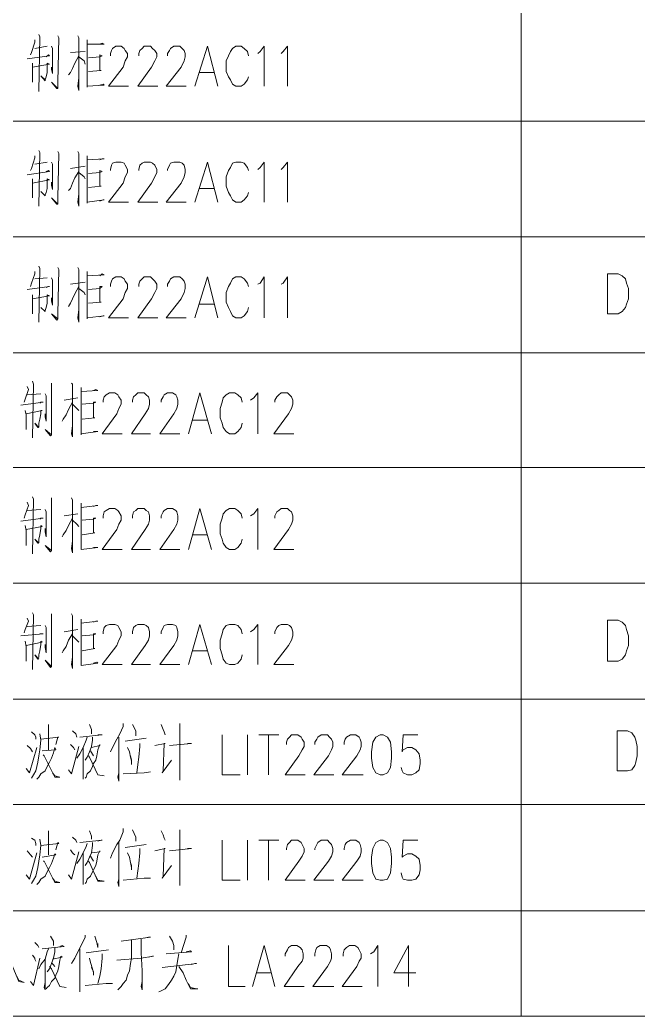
# Model space of a CAD drawing. Header units: millimetres. Extents: x 201 to 11482, y -7821 to 251.
# Drawn here: x 3359.1 to 3396.4, y -6833.4 to -6773.4 of the extents above; entities that cross this region are included whole.
import ezdxf

# ---------------------------------------------------------------- set-up
doc = ezdxf.new("R2010")
doc.units = ezdxf.units.MM

msp = doc.modelspace()

# ---------------------------------------------------------------- linework, layer by layer
at = {"color": 0, "lineweight": 18}
for points in [[(3329.606, -6772.481), (3329.606, -6779.466), (3389.36, -6779.466)], [(3389.36, -6772.481), (3389.36, -6779.466), (3439.207, -6779.466)], [(3360.023, -6774.577), (3360.023, -6774.704), (3359.832, -6775.339), (3359.769, -6775.466)], [(3360.277, -6774.259), (3360.34, -6774.386), (3360.277, -6777.688), (3360.277, -6777.498), (3360.277, -6777.307)], [(3361.42, -6774.323), (3361.483, -6774.45), (3361.42, -6777.117), (3361.42, -6777.307), (3361.42, -6777.434), (3361.42, -6777.498), (3361.356, -6777.498), (3361.039, -6777.117), (3361.42, -6777.498)], [(3362.626, -6774.323), (3362.69, -6774.45), (3362.69, -6774.45), (3362.69, -6777.625), (3362.626, -6777.371), (3362.69, -6776.863)], [(3363.198, -6774.577), (3363.198, -6774.894), (3363.198, -6777.434), (3363.198, -6777.371), (3364.214, -6777.307), (3364.15, -6777.244), (3363.96, -6777.307)], [(3363.198, -6774.831), (3364.214, -6774.831), (3364.087, -6774.767), (3363.96, -6774.831)], [(3360.023, -6775.085), (3360.785, -6774.958)], [(3361.039, -6774.958), (3361.102, -6775.085), (3361.102, -6776.609), (3361.039, -6776.355), (3361.039, -6776.228)], [(3362.182, -6775.339), (3363.071, -6775.275)], [(3364.595, -6775.529), (3364.595, -6775.402), (3364.658, -6775.212), (3364.722, -6775.085), (3364.912, -6774.958), (3365.23, -6774.958), (3365.42, -6775.085), (3365.484, -6775.212), (3365.611, -6775.402), (3365.611, -6775.593), (3365.484, -6775.847), (3365.357, -6776.228), (3364.468, -6777.371), (3365.674, -6777.371)], [(3366.309, -6775.529), (3366.309, -6775.402), (3366.373, -6775.212), (3366.5, -6775.085), (3366.627, -6774.958), (3367.008, -6774.958), (3367.135, -6775.085), (3367.262, -6775.212), (3367.389, -6775.402), (3367.389, -6775.593), (3367.262, -6775.847), (3367.071, -6776.228), (3366.246, -6777.371), (3367.452, -6777.371)], [(3368.024, -6775.529), (3368.024, -6775.402), (3368.151, -6775.212), (3368.214, -6775.085), (3368.405, -6774.958), (3368.786, -6774.958), (3368.913, -6775.085), (3369.04, -6775.212), (3369.103, -6775.402), (3369.103, -6775.593), (3369.04, -6775.847), (3368.849, -6776.228), (3367.96, -6777.371), (3369.167, -6777.371)], [(3369.675, -6777.371), (3370.437, -6774.958), (3371.072, -6777.371)], [(3372.913, -6775.529), (3372.85, -6775.275), (3372.659, -6775.085), (3372.469, -6774.958), (3372.151, -6774.958), (3371.961, -6775.085), (3371.834, -6775.275), (3371.707, -6775.529), (3371.58, -6775.847), (3371.58, -6776.482), (3371.707, -6776.799), (3371.834, -6776.99), (3371.961, -6777.244), (3372.151, -6777.371), (3372.469, -6777.371), (3372.659, -6777.244), (3372.85, -6776.99), (3372.913, -6776.799)], [(3373.485, -6775.402), (3373.612, -6775.275), (3373.866, -6774.958), (3373.866, -6777.371)], [(3374.882, -6775.402), (3375.009, -6775.275), (3375.263, -6774.958), (3375.263, -6777.371)], [(3359.578, -6775.72), (3360.912, -6775.529), (3360.912, -6775.529), (3360.848, -6775.466), (3360.721, -6775.593)], [(3359.896, -6776.228), (3360.912, -6776.037), (3360.785, -6775.974), (3360.785, -6776.228), (3360.785, -6776.545), (3360.721, -6776.799), (3360.658, -6776.99), (3360.658, -6777.053), (3360.404, -6776.736), (3360.658, -6776.99)], [(3359.896, -6775.974), (3359.896, -6776.291), (3359.896, -6776.355), (3359.896, -6777.117), (3359.896, -6776.99), (3359.896, -6776.863)], [(3362.69, -6775.529), (3362.436, -6775.974), (3362.309, -6776.291), (3362.182, -6776.545), (3362.055, -6776.672)], [(3362.69, -6775.593), (3363.007, -6775.847), (3363.071, -6776.037)], [(3363.261, -6775.656), (3363.96, -6775.593), (3364.087, -6775.529), (3363.96, -6775.466), (3363.96, -6776.418), (3364.023, -6776.418), (3363.261, -6776.482)], [(3369.929, -6776.545), (3370.818, -6776.545)], [(3329.606, -6779.466), (3329.606, -6786.451), (3389.36, -6786.451)], [(3389.36, -6779.466), (3389.36, -6786.451), (3439.207, -6786.451)], [(3360.277, -6781.244), (3360.34, -6781.371), (3360.277, -6784.61), (3360.277, -6784.483), (3360.277, -6784.229)], [(3361.42, -6781.308), (3361.483, -6781.435), (3361.42, -6784.102), (3361.42, -6784.229), (3361.42, -6784.356), (3361.42, -6784.483), (3361.356, -6784.483), (3361.039, -6784.102), (3361.42, -6784.483)], [(3362.626, -6781.308), (3362.69, -6781.435), (3362.69, -6781.435), (3362.69, -6784.61), (3362.626, -6784.356), (3362.69, -6783.848)], [(3360.023, -6781.562), (3360.023, -6781.689), (3359.832, -6782.324), (3359.769, -6782.451)], [(3360.023, -6782.07), (3360.785, -6781.943)], [(3361.039, -6781.943), (3361.102, -6782.07), (3361.102, -6783.594), (3361.039, -6783.34), (3361.039, -6783.149)], [(3363.198, -6781.562), (3363.198, -6781.879), (3363.198, -6784.419), (3363.198, -6784.356), (3364.214, -6784.229), (3364.15, -6784.229), (3363.96, -6784.292)], [(3363.198, -6781.816), (3364.214, -6781.752), (3364.087, -6781.752), (3363.96, -6781.816)], [(3364.595, -6782.451), (3364.595, -6782.387), (3364.658, -6782.133), (3364.722, -6782.006), (3364.912, -6781.943), (3365.23, -6781.943), (3365.42, -6782.006), (3365.484, -6782.133), (3365.611, -6782.387), (3365.611, -6782.578), (3365.484, -6782.832), (3365.357, -6783.213), (3364.468, -6784.356), (3365.674, -6784.356)], [(3366.309, -6782.451), (3366.309, -6782.387), (3366.373, -6782.133), (3366.5, -6782.006), (3366.627, -6781.943), (3367.008, -6781.943), (3367.135, -6782.006), (3367.262, -6782.133), (3367.389, -6782.387), (3367.389, -6782.578), (3367.262, -6782.832), (3367.071, -6783.213), (3366.246, -6784.356), (3367.452, -6784.356)], [(3368.024, -6782.451), (3368.024, -6782.387), (3368.151, -6782.133), (3368.214, -6782.006), (3368.405, -6781.943), (3368.786, -6781.943), (3368.913, -6782.006), (3369.04, -6782.133), (3369.103, -6782.387), (3369.103, -6782.578), (3369.04, -6782.832), (3368.849, -6783.213), (3367.96, -6784.356), (3369.167, -6784.356)], [(3369.675, -6784.356), (3370.437, -6781.943), (3371.072, -6784.356)], [(3372.913, -6782.451), (3372.85, -6782.26), (3372.659, -6782.006), (3372.469, -6781.943), (3372.151, -6781.943), (3371.961, -6782.006), (3371.834, -6782.26), (3371.707, -6782.451), (3371.58, -6782.832), (3371.58, -6783.403), (3371.707, -6783.784), (3371.834, -6783.975), (3371.961, -6784.229), (3372.151, -6784.356), (3372.469, -6784.356), (3372.659, -6784.229), (3372.85, -6783.975), (3372.913, -6783.784)], [(3373.485, -6782.387), (3373.612, -6782.26), (3373.866, -6781.943), (3373.866, -6784.356)], [(3374.882, -6782.387), (3375.009, -6782.26), (3375.263, -6781.943), (3375.263, -6784.356)], [(3359.578, -6782.705), (3360.912, -6782.514), (3360.912, -6782.514), (3360.848, -6782.451), (3360.721, -6782.514)], [(3362.69, -6782.514), (3362.436, -6782.895), (3362.309, -6783.213), (3362.182, -6783.53), (3362.055, -6783.657)], [(3362.182, -6782.324), (3363.071, -6782.197)], [(3362.69, -6782.578), (3363.007, -6782.832), (3363.071, -6782.959)], [(3363.261, -6782.641), (3363.96, -6782.578), (3364.087, -6782.514), (3363.96, -6782.451), (3363.96, -6783.403), (3364.023, -6783.403), (3363.261, -6783.467)], [(3359.896, -6783.213), (3360.912, -6783.022), (3360.785, -6782.959), (3360.785, -6783.149), (3360.785, -6783.53), (3360.721, -6783.784), (3360.658, -6783.911), (3360.658, -6783.975), (3360.404, -6783.721), (3360.658, -6783.975)], [(3359.896, -6782.959), (3359.896, -6783.213), (3359.896, -6783.34), (3359.896, -6784.102), (3359.896, -6783.975), (3359.896, -6783.848)], [(3369.929, -6783.53), (3370.818, -6783.53)], [(3329.606, -6786.451), (3329.606, -6793.436), (3389.36, -6793.436)], [(3389.36, -6786.451), (3389.36, -6793.436), (3439.207, -6793.436)], [(3360.023, -6788.547), (3360.023, -6788.674), (3359.832, -6789.245), (3359.769, -6789.436)], [(3360.277, -6788.229), (3360.34, -6788.356), (3360.277, -6791.595), (3360.277, -6791.404), (3360.277, -6791.214)], [(3361.42, -6788.293), (3361.483, -6788.42), (3361.42, -6791.087), (3361.42, -6791.214), (3361.42, -6791.341), (3361.42, -6791.404), (3361.356, -6791.468), (3361.039, -6791.087), (3361.42, -6791.404)], [(3362.626, -6788.293), (3362.69, -6788.42), (3362.69, -6788.42), (3362.69, -6791.595), (3362.626, -6791.341), (3362.69, -6790.833)], [(3363.198, -6788.547), (3363.198, -6788.864), (3363.198, -6791.404), (3363.198, -6791.341), (3364.214, -6791.214), (3364.15, -6791.214), (3363.96, -6791.277)], [(3360.023, -6788.991), (3360.785, -6788.928)], [(3361.039, -6788.928), (3361.102, -6789.055), (3361.102, -6790.579), (3361.039, -6790.325), (3361.039, -6790.134)], [(3362.182, -6789.309), (3363.071, -6789.182)], [(3363.198, -6788.801), (3364.214, -6788.737), (3364.087, -6788.674), (3363.96, -6788.801)], [(3364.595, -6789.436), (3364.595, -6789.309), (3364.658, -6789.118), (3364.722, -6788.991), (3364.912, -6788.864), (3365.23, -6788.864), (3365.42, -6788.991), (3365.484, -6789.118), (3365.611, -6789.309), (3365.611, -6789.563), (3365.484, -6789.817), (3365.357, -6790.198), (3364.468, -6791.341), (3365.674, -6791.341)], [(3366.309, -6789.436), (3366.309, -6789.309), (3366.373, -6789.118), (3366.5, -6788.991), (3366.627, -6788.864), (3367.008, -6788.864), (3367.135, -6788.991), (3367.262, -6789.118), (3367.389, -6789.309), (3367.389, -6789.563), (3367.262, -6789.817), (3367.071, -6790.198), (3366.246, -6791.341), (3367.452, -6791.341)], [(3368.024, -6789.436), (3368.024, -6789.309), (3368.151, -6789.118), (3368.214, -6788.991), (3368.405, -6788.864), (3368.786, -6788.864), (3368.913, -6788.991), (3369.04, -6789.118), (3369.103, -6789.309), (3369.103, -6789.563), (3369.04, -6789.817), (3368.849, -6790.198), (3367.96, -6791.341), (3369.167, -6791.341)], [(3369.675, -6791.341), (3370.437, -6788.864), (3371.072, -6791.341)], [(3372.913, -6789.436), (3372.85, -6789.245), (3372.659, -6788.991), (3372.469, -6788.864), (3372.151, -6788.864), (3371.961, -6788.991), (3371.834, -6789.245), (3371.707, -6789.436), (3371.58, -6789.817), (3371.58, -6790.388), (3371.707, -6790.706), (3371.834, -6790.96), (3371.961, -6791.214), (3372.151, -6791.341), (3372.469, -6791.341), (3372.659, -6791.214), (3372.85, -6790.96), (3372.913, -6790.706)], [(3373.485, -6789.309), (3373.612, -6789.245), (3373.866, -6788.864), (3373.866, -6791.341)], [(3374.882, -6789.309), (3375.009, -6789.245), (3375.263, -6788.864), (3375.263, -6791.341)], [(3394.567, -6791.087), (3394.567, -6788.674), (3395.202, -6788.674), (3395.456, -6788.801), (3395.646, -6788.991), (3395.71, -6789.245), (3395.837, -6789.563), (3395.837, -6790.198), (3395.71, -6790.515), (3395.646, -6790.706), (3395.456, -6790.96), (3395.202, -6791.087), (3394.567, -6791.087)], [(3359.578, -6789.626), (3360.912, -6789.436), (3360.912, -6789.436), (3360.848, -6789.436), (3360.721, -6789.499)], [(3362.69, -6789.436), (3362.436, -6789.88), (3362.309, -6790.198), (3362.182, -6790.452), (3362.055, -6790.642)], [(3362.69, -6789.563), (3363.007, -6789.817), (3363.071, -6789.944)], [(3363.261, -6789.626), (3363.96, -6789.563), (3364.087, -6789.436), (3363.96, -6789.436), (3363.96, -6790.388), (3364.023, -6790.388), (3363.261, -6790.452)], [(3359.896, -6790.198), (3360.912, -6790.007), (3360.785, -6789.944), (3360.785, -6790.134), (3360.785, -6790.452), (3360.721, -6790.706), (3360.658, -6790.896), (3360.658, -6790.96), (3360.404, -6790.706), (3360.658, -6790.96)], [(3359.896, -6789.944), (3359.896, -6790.198), (3359.896, -6790.261), (3359.896, -6791.087), (3359.896, -6790.96), (3359.896, -6790.833)], [(3369.929, -6790.515), (3370.818, -6790.515)], [(3329.606, -6793.436), (3329.606, -6800.358), (3389.36, -6800.358)], [(3389.36, -6793.436), (3389.36, -6800.358), (3439.207, -6800.358)], [(3359.896, -6795.151), (3359.959, -6795.341), (3359.896, -6798.58), (3359.896, -6798.389), (3359.896, -6798.199)], [(3359.578, -6795.468), (3359.642, -6795.659), (3359.451, -6796.23), (3359.388, -6796.421)], [(3361.039, -6795.278), (3361.039, -6795.405), (3361.039, -6798.072), (3361.039, -6798.199), (3361.039, -6798.326), (3361.039, -6798.389), (3360.975, -6798.453), (3360.658, -6798.072), (3361.039, -6798.389)], [(3362.245, -6795.278), (3362.309, -6795.341), (3362.309, -6795.405), (3362.309, -6798.516), (3362.245, -6798.326), (3362.309, -6797.818)], [(3362.817, -6795.532), (3362.817, -6795.786), (3362.817, -6798.389), (3362.817, -6798.326), (3363.833, -6798.199), (3363.769, -6798.199), (3363.579, -6798.199)], [(3362.817, -6795.786), (3363.833, -6795.722), (3363.706, -6795.659), (3363.579, -6795.722)], [(3359.197, -6796.611), (3360.531, -6796.421), (3360.531, -6796.421), (3360.404, -6796.421), (3360.34, -6796.484)], [(3359.578, -6795.976), (3360.404, -6795.913)], [(3360.658, -6795.913), (3360.721, -6796.04), (3360.721, -6797.564), (3360.658, -6797.31), (3360.658, -6797.119)], [(3362.309, -6796.421), (3362.055, -6796.865), (3361.928, -6797.183), (3361.737, -6797.437), (3361.674, -6797.564)], [(3361.801, -6796.294), (3362.626, -6796.167)], [(3362.88, -6796.548), (3363.579, -6796.484), (3363.706, -6796.421), (3363.579, -6796.421), (3363.579, -6797.373), (3363.642, -6797.373), (3362.88, -6797.437)], [(3364.15, -6796.421), (3364.15, -6796.294), (3364.214, -6796.103), (3364.341, -6795.976), (3364.531, -6795.849), (3364.849, -6795.849), (3365.039, -6795.976), (3365.103, -6796.103), (3365.23, -6796.294), (3365.23, -6796.548), (3365.103, -6796.802), (3364.976, -6797.119), (3364.087, -6798.326), (3365.293, -6798.326)], [(3365.928, -6796.421), (3365.928, -6796.294), (3365.992, -6796.103), (3366.119, -6795.976), (3366.246, -6795.849), (3366.627, -6795.849), (3366.754, -6795.976), (3366.881, -6796.103), (3366.944, -6796.294), (3366.944, -6796.548), (3366.881, -6796.802), (3366.69, -6797.119), (3365.865, -6798.326), (3367.008, -6798.326)], [(3367.643, -6796.421), (3367.643, -6796.294), (3367.77, -6796.103), (3367.833, -6795.976), (3368.024, -6795.849), (3368.341, -6795.849), (3368.532, -6795.976), (3368.595, -6796.103), (3368.659, -6796.294), (3368.659, -6796.548), (3368.595, -6796.802), (3368.405, -6797.119), (3367.579, -6798.326), (3368.786, -6798.326)], [(3369.294, -6798.326), (3369.992, -6795.849), (3370.691, -6798.326)], [(3372.532, -6796.421), (3372.469, -6796.167), (3372.278, -6795.976), (3372.088, -6795.849), (3371.77, -6795.849), (3371.58, -6795.976), (3371.389, -6796.167), (3371.326, -6796.421), (3371.199, -6796.802), (3371.199, -6797.373), (3371.326, -6797.691), (3371.389, -6797.945), (3371.58, -6798.199), (3371.77, -6798.326), (3372.088, -6798.326), (3372.278, -6798.199), (3372.469, -6797.945), (3372.532, -6797.691)], [(3373.04, -6796.294), (3373.231, -6796.167), (3373.485, -6795.849), (3373.485, -6798.326)], [(3374.501, -6796.421), (3374.501, -6796.294), (3374.628, -6796.103), (3374.755, -6795.976), (3374.882, -6795.849), (3375.263, -6795.849), (3375.39, -6795.976), (3375.517, -6796.103), (3375.58, -6796.294), (3375.58, -6796.548), (3375.517, -6796.802), (3375.326, -6797.119), (3374.437, -6798.326), (3375.644, -6798.326)], [(3359.451, -6796.929), (3359.515, -6797.183), (3359.515, -6797.246), (3359.515, -6798.072), (3359.515, -6797.945), (3359.515, -6797.754)], [(3359.515, -6797.119), (3360.467, -6796.929), (3360.404, -6796.929), (3360.404, -6797.119), (3360.34, -6797.437), (3360.277, -6797.691), (3360.277, -6797.881), (3360.213, -6797.945), (3360.023, -6797.691), (3360.277, -6797.945)], [(3362.309, -6796.548), (3362.563, -6796.802), (3362.69, -6796.929)], [(3369.548, -6797.5), (3370.437, -6797.5)], [(3329.606, -6800.358), (3329.606, -6807.343), (3389.36, -6807.343)], [(3389.36, -6800.358), (3389.36, -6807.343), (3439.207, -6807.343)], [(3359.896, -6802.136), (3359.959, -6802.263), (3359.896, -6805.565), (3359.896, -6805.374), (3359.896, -6805.184)], [(3361.039, -6802.199), (3361.039, -6802.39), (3361.039, -6805.057), (3361.039, -6805.184), (3361.039, -6805.311), (3361.039, -6805.374), (3360.975, -6805.438), (3360.658, -6805.057), (3361.039, -6805.374)], [(3362.245, -6802.199), (3362.309, -6802.326), (3362.309, -6802.39), (3362.309, -6805.501), (3362.245, -6805.247), (3362.309, -6804.803)], [(3359.578, -6802.453), (3359.642, -6802.644), (3359.451, -6803.215), (3359.388, -6803.406)], [(3359.578, -6802.961), (3360.404, -6802.898)], [(3360.658, -6802.898), (3360.721, -6803.025), (3360.721, -6804.549), (3360.658, -6804.231), (3360.658, -6804.041)], [(3362.817, -6802.517), (3362.817, -6802.771), (3362.817, -6805.311), (3362.817, -6805.311), (3363.833, -6805.184), (3363.769, -6805.184), (3363.579, -6805.184)], [(3362.817, -6802.771), (3363.833, -6802.644), (3363.706, -6802.644), (3363.579, -6802.707)], [(3364.15, -6803.406), (3364.15, -6803.279), (3364.214, -6803.025), (3364.341, -6802.961), (3364.531, -6802.834), (3364.849, -6802.834), (3365.039, -6802.961), (3365.103, -6803.025), (3365.23, -6803.279), (3365.23, -6803.533), (3365.103, -6803.787), (3364.976, -6804.104), (3364.087, -6805.311), (3365.293, -6805.311)], [(3365.928, -6803.406), (3365.928, -6803.279), (3365.992, -6803.025), (3366.119, -6802.961), (3366.246, -6802.834), (3366.627, -6802.834), (3366.754, -6802.961), (3366.881, -6803.025), (3366.944, -6803.279), (3366.944, -6803.533), (3366.881, -6803.787), (3366.69, -6804.104), (3365.865, -6805.311), (3367.008, -6805.311)], [(3367.643, -6803.406), (3367.643, -6803.279), (3367.77, -6803.025), (3367.833, -6802.961), (3368.024, -6802.834), (3368.341, -6802.834), (3368.532, -6802.961), (3368.595, -6803.025), (3368.659, -6803.279), (3368.659, -6803.533), (3368.595, -6803.787), (3368.405, -6804.104), (3367.579, -6805.311), (3368.786, -6805.311)], [(3369.294, -6805.311), (3369.992, -6802.834), (3370.691, -6805.311)], [(3372.532, -6803.406), (3372.469, -6803.152), (3372.278, -6802.961), (3372.088, -6802.834), (3371.77, -6802.834), (3371.58, -6802.961), (3371.389, -6803.152), (3371.326, -6803.406), (3371.199, -6803.787), (3371.199, -6804.358), (3371.326, -6804.676), (3371.389, -6804.93), (3371.58, -6805.184), (3371.77, -6805.311), (3372.088, -6805.311), (3372.278, -6805.184), (3372.469, -6804.93), (3372.532, -6804.676)], [(3373.04, -6803.279), (3373.231, -6803.152), (3373.485, -6802.834), (3373.485, -6805.311)], [(3374.501, -6803.406), (3374.501, -6803.279), (3374.628, -6803.025), (3374.755, -6802.961), (3374.882, -6802.834), (3375.263, -6802.834), (3375.39, -6802.961), (3375.517, -6803.025), (3375.58, -6803.279), (3375.58, -6803.533), (3375.517, -6803.787), (3375.326, -6804.104), (3374.437, -6805.311), (3375.644, -6805.311)], [(3359.197, -6803.596), (3360.531, -6803.406), (3360.531, -6803.406), (3360.404, -6803.406), (3360.34, -6803.469)], [(3362.309, -6803.406), (3362.055, -6803.85), (3361.928, -6804.168), (3361.737, -6804.422), (3361.674, -6804.549)], [(3361.801, -6803.279), (3362.626, -6803.152)], [(3362.309, -6803.533), (3362.563, -6803.787), (3362.69, -6803.914)], [(3362.88, -6803.533), (3363.579, -6803.469), (3363.706, -6803.406), (3363.579, -6803.406), (3363.579, -6804.295), (3363.642, -6804.295), (3362.88, -6804.422)], [(3359.451, -6803.85), (3359.515, -6804.168), (3359.515, -6804.231), (3359.515, -6805.057), (3359.515, -6804.866), (3359.515, -6804.739)], [(3359.515, -6804.104), (3360.467, -6803.914), (3360.404, -6803.85), (3360.404, -6804.041), (3360.34, -6804.422), (3360.277, -6804.676), (3360.277, -6804.866), (3360.213, -6804.93), (3360.023, -6804.676), (3360.277, -6804.93)], [(3369.548, -6804.422), (3370.437, -6804.422)], [(3329.606, -6807.343), (3329.606, -6814.328), (3389.36, -6814.328)], [(3389.36, -6807.343), (3389.36, -6814.328), (3439.207, -6814.328)], [(3359.578, -6809.438), (3359.642, -6809.629), (3359.451, -6810.137), (3359.388, -6810.327)], [(3359.896, -6809.121), (3359.959, -6809.248), (3359.896, -6812.55), (3359.896, -6812.359), (3359.896, -6812.169)], [(3361.039, -6809.184), (3361.039, -6809.375), (3361.039, -6811.978), (3361.039, -6812.169), (3361.039, -6812.296), (3361.039, -6812.359), (3360.975, -6812.423), (3360.658, -6811.978), (3361.039, -6812.359)], [(3362.245, -6809.184), (3362.309, -6809.311), (3362.309, -6809.311), (3362.309, -6812.486), (3362.245, -6812.232), (3362.309, -6811.788)], [(3362.817, -6809.502), (3362.817, -6809.756), (3362.817, -6812.296), (3362.817, -6812.296), (3363.833, -6812.169), (3363.769, -6812.105), (3363.579, -6812.169)], [(3362.817, -6809.756), (3363.833, -6809.629), (3363.706, -6809.629), (3363.579, -6809.692)], [(3394.567, -6812.042), (3394.567, -6809.565), (3395.202, -6809.565), (3395.456, -6809.692), (3395.646, -6809.883), (3395.71, -6810.137), (3395.837, -6810.518), (3395.837, -6811.089), (3395.71, -6811.407), (3395.646, -6811.661), (3395.456, -6811.915), (3395.202, -6812.042), (3394.567, -6812.042)], [(3359.578, -6809.946), (3360.404, -6809.883)], [(3360.658, -6809.883), (3360.721, -6810.01), (3360.721, -6811.534), (3360.658, -6811.216), (3360.658, -6811.026)], [(3361.801, -6810.264), (3362.626, -6810.137)], [(3364.15, -6810.391), (3364.15, -6810.264), (3364.214, -6810.01), (3364.341, -6809.883), (3364.531, -6809.819), (3364.849, -6809.819), (3365.039, -6809.883), (3365.103, -6810.01), (3365.23, -6810.264), (3365.23, -6810.518), (3365.103, -6810.772), (3364.976, -6811.089), (3364.087, -6812.232), (3365.293, -6812.232)], [(3365.928, -6810.391), (3365.928, -6810.264), (3365.992, -6810.01), (3366.119, -6809.883), (3366.246, -6809.819), (3366.627, -6809.819), (3366.754, -6809.883), (3366.881, -6810.01), (3366.944, -6810.264), (3366.944, -6810.518), (3366.881, -6810.772), (3366.69, -6811.089), (3365.865, -6812.232), (3367.008, -6812.232)], [(3367.643, -6810.391), (3367.643, -6810.264), (3367.77, -6810.01), (3367.833, -6809.883), (3368.024, -6809.819), (3368.341, -6809.819), (3368.532, -6809.883), (3368.595, -6810.01), (3368.659, -6810.264), (3368.659, -6810.518), (3368.595, -6810.772), (3368.405, -6811.089), (3367.579, -6812.232), (3368.786, -6812.232)], [(3369.294, -6812.232), (3369.992, -6809.819), (3370.691, -6812.232)], [(3372.532, -6810.391), (3372.469, -6810.137), (3372.278, -6809.883), (3372.088, -6809.819), (3371.77, -6809.819), (3371.58, -6809.883), (3371.389, -6810.137), (3371.326, -6810.391), (3371.199, -6810.772), (3371.199, -6811.28), (3371.326, -6811.661), (3371.389, -6811.915), (3371.58, -6812.169), (3371.77, -6812.232), (3372.088, -6812.232), (3372.278, -6812.169), (3372.469, -6811.915), (3372.532, -6811.661)], [(3373.04, -6810.264), (3373.231, -6810.137), (3373.485, -6809.819), (3373.485, -6812.232)], [(3374.501, -6810.391), (3374.501, -6810.264), (3374.628, -6810.01), (3374.755, -6809.883), (3374.882, -6809.819), (3375.263, -6809.819), (3375.39, -6809.883), (3375.517, -6810.01), (3375.58, -6810.264), (3375.58, -6810.518), (3375.517, -6810.772), (3375.326, -6811.089), (3374.437, -6812.232), (3375.644, -6812.232)], [(3359.197, -6810.518), (3360.531, -6810.391), (3360.531, -6810.391), (3360.404, -6810.391), (3360.34, -6810.391)], [(3359.451, -6810.835), (3359.515, -6811.153), (3359.515, -6811.153), (3359.515, -6812.042), (3359.515, -6811.851), (3359.515, -6811.724)], [(3359.515, -6811.089), (3360.467, -6810.899), (3360.404, -6810.835), (3360.404, -6811.026), (3360.34, -6811.407), (3360.277, -6811.661), (3360.277, -6811.788), (3360.213, -6811.915), (3360.023, -6811.661), (3360.277, -6811.915)], [(3362.309, -6810.391), (3362.055, -6810.772), (3361.928, -6811.153), (3361.737, -6811.407), (3361.674, -6811.534)], [(3362.309, -6810.518), (3362.563, -6810.772), (3362.69, -6810.899)], [(3362.88, -6810.518), (3363.579, -6810.454), (3363.706, -6810.391), (3363.579, -6810.391), (3363.579, -6811.28), (3363.642, -6811.28), (3362.88, -6811.407)], [(3369.548, -6811.407), (3370.437, -6811.407)], [(3384.216, -6820.678), (3439.207, -6820.678), (3439.207, -6814.328)], [(3389.36, -6820.678), (3389.36, -6814.328)], [(3360.848, -6815.852), (3360.848, -6816.042), (3360.848, -6817.376)], [(3362.309, -6816.233), (3362.499, -6816.423), (3362.563, -6816.614)], [(3363.325, -6815.852), (3363.452, -6816.169), (3363.452, -6816.423)], [(3365.357, -6815.788), (3365.357, -6815.979), (3365.166, -6816.423), (3364.976, -6816.741), (3364.722, -6817.249), (3364.595, -6817.503)], [(3365.928, -6815.852), (3366.119, -6816.233), (3366.119, -6816.55), (3366.119, -6816.36)], [(3367.643, -6815.852), (3367.77, -6816.169), (3367.833, -6816.296), (3367.897, -6816.487)], [(3368.786, -6815.788), (3368.786, -6815.979), (3368.786, -6819.217), (3368.786, -6819.027), (3368.786, -6818.709)], [(3395.138, -6818.646), (3395.138, -6816.233), (3395.773, -6816.233), (3396.027, -6816.36), (3396.218, -6816.614), (3396.281, -6816.804), (3396.345, -6817.185), (3396.345, -6817.757), (3396.281, -6818.138), (3396.218, -6818.328), (3396.027, -6818.582), (3395.773, -6818.646), (3395.138, -6818.646)], [(3359.832, -6816.296), (3360.023, -6816.487), (3360.086, -6816.614), (3360.086, -6816.741)], [(3360.34, -6816.423), (3360.404, -6816.804), (3360.34, -6817.376), (3360.277, -6817.757), (3360.213, -6818.138), (3360.15, -6818.392), (3360.086, -6818.646), (3359.959, -6818.9), (3359.832, -6819.09)], [(3360.404, -6816.741), (3361.483, -6816.614), (3361.42, -6816.614), (3361.293, -6817.058)], [(3363.198, -6816.614), (3363.134, -6816.804), (3362.944, -6817.249), (3362.753, -6817.63), (3362.563, -6817.884)], [(3362.753, -6816.614), (3364.087, -6816.487), (3364.023, -6816.487), (3363.833, -6816.487)], [(3363.515, -6816.614), (3363.515, -6816.804), (3363.452, -6817.185), (3363.325, -6817.503), (3363.198, -6817.82), (3363.071, -6818.011)], [(3365.103, -6816.614), (3365.103, -6819.281), (3365.039, -6819.027), (3365.103, -6818.773)], [(3365.484, -6816.868), (3366.754, -6816.677)], [(3371.326, -6816.487), (3371.326, -6818.9), (3372.405, -6818.9)], [(3372.85, -6818.9), (3372.85, -6816.487)], [(3373.548, -6816.487), (3374.755, -6816.487)], [(3374.12, -6816.487), (3374.12, -6818.9)], [(3375.199, -6817.058), (3375.199, -6816.931), (3375.263, -6816.741), (3375.39, -6816.614), (3375.517, -6816.487), (3375.898, -6816.487), (3376.088, -6816.614), (3376.152, -6816.741), (3376.279, -6816.931), (3376.279, -6817.185), (3376.152, -6817.376), (3375.961, -6817.757), (3375.136, -6818.9), (3376.342, -6818.9)], [(3376.914, -6817.058), (3376.914, -6816.931), (3377.041, -6816.741), (3377.104, -6816.614), (3377.295, -6816.487), (3377.676, -6816.487), (3377.803, -6816.614), (3377.93, -6816.741), (3377.993, -6816.931), (3377.993, -6817.185), (3377.93, -6817.376), (3377.739, -6817.757), (3376.85, -6818.9), (3378.057, -6818.9)], [(3378.692, -6817.058), (3378.692, -6816.931), (3378.755, -6816.741), (3378.819, -6816.614), (3379.073, -6816.487), (3379.39, -6816.487), (3379.581, -6816.614), (3379.644, -6816.741), (3379.708, -6816.931), (3379.708, -6817.185), (3379.644, -6817.376), (3379.454, -6817.757), (3378.565, -6818.9), (3379.835, -6818.9)], [(3380.851, -6816.487), (3380.597, -6816.614), (3380.406, -6816.931), (3380.343, -6817.503), (3380.343, -6817.884), (3380.406, -6818.455), (3380.597, -6818.773), (3380.851, -6818.9), (3381.041, -6818.9), (3381.295, -6818.773), (3381.486, -6818.455), (3381.549, -6817.884), (3381.549, -6817.503), (3381.486, -6816.931), (3381.295, -6816.614), (3381.041, -6816.487), (3380.851, -6816.487)], [(3383.137, -6816.487), (3382.248, -6816.487), (3382.184, -6817.503), (3382.248, -6817.376), (3382.502, -6817.249), (3382.756, -6817.249), (3383.01, -6817.376), (3383.2, -6817.63), (3383.264, -6818.011), (3383.264, -6818.201), (3383.2, -6818.582), (3383.01, -6818.773), (3382.756, -6818.9), (3382.502, -6818.9), (3382.248, -6818.773), (3382.184, -6818.646), (3382.121, -6818.455)], [(3359.515, -6818.519), (3359.705, -6818.773), (3360.15, -6817.249)], [(3359.578, -6817.122), (3359.769, -6817.312), (3359.896, -6817.503)], [(3360.467, -6817.439), (3361.293, -6817.376), (3361.229, -6817.249), (3361.166, -6817.566), (3361.039, -6817.884), (3360.912, -6818.138), (3360.785, -6818.392), (3360.658, -6818.646), (3360.404, -6818.836), (3360.277, -6819.027), (3360.15, -6819.154)], [(3362.055, -6818.582), (3362.245, -6818.836), (3362.69, -6817.185)], [(3362.182, -6817.058), (3362.309, -6817.185), (3362.372, -6817.249), (3362.436, -6817.376)], [(3362.944, -6817.249), (3362.944, -6819.154), (3362.944, -6818.963), (3362.944, -6818.646)], [(3363.452, -6817.249), (3363.96, -6817.122), (3363.96, -6817.058), (3363.833, -6817.376), (3363.769, -6817.757), (3363.706, -6818.011), (3363.579, -6818.201), (3363.515, -6818.392), (3363.388, -6818.646), (3363.198, -6818.836), (3363.134, -6819.027), (3363.071, -6819.09)], [(3363.388, -6817.439), (3363.579, -6817.757)], [(3365.611, -6817.249), (3365.738, -6817.503), (3365.801, -6817.82), (3365.865, -6818.074), (3365.865, -6818.265), (3365.865, -6818.011), (3365.801, -6817.757)], [(3366.373, -6816.995), (3366.373, -6817.185), (3366.309, -6817.82), (3366.246, -6818.265), (3366.182, -6818.773)], [(3367.262, -6817.122), (3367.897, -6816.995), (3367.833, -6816.995), (3367.77, -6818.646), (3367.706, -6818.773), (3368.278, -6818.011)], [(3368.151, -6817.122), (3369.484, -6816.995), (3369.421, -6816.995), (3369.23, -6816.995)], [(3360.531, -6817.693), (3360.594, -6817.757), (3361.229, -6819.027), (3361.547, -6819.027), (3361.229, -6818.963), (3361.102, -6818.773)], [(3363.261, -6817.757), (3363.325, -6817.82), (3363.833, -6818.9), (3364.214, -6818.963), (3363.833, -6818.9), (3363.706, -6818.646)], [(3365.357, -6818.836), (3366.627, -6818.773), (3367.008, -6818.709)], [(3329.606, -6820.678), (3384.216, -6820.678)], [(3384.216, -6827.091), (3439.207, -6827.091), (3439.207, -6820.678)], [(3389.36, -6827.091), (3389.36, -6820.678)], [(3365.357, -6822.138), (3365.357, -6822.329), (3365.166, -6822.837), (3364.976, -6823.091), (3364.722, -6823.599), (3364.595, -6823.916)], [(3365.928, -6822.202), (3366.119, -6822.646), (3366.119, -6822.9), (3366.119, -6822.71)], [(3368.786, -6822.202), (3368.786, -6822.329), (3368.786, -6825.567), (3368.786, -6825.377), (3368.786, -6825.123)], [(3359.832, -6822.71), (3360.023, -6822.837), (3360.086, -6823.027), (3360.086, -6823.154)], [(3360.34, -6822.773), (3360.404, -6823.154), (3360.34, -6823.726), (3360.277, -6824.107), (3360.213, -6824.488), (3360.15, -6824.742), (3360.086, -6824.996), (3359.959, -6825.25), (3359.832, -6825.44)], [(3360.848, -6822.265), (3360.848, -6822.456), (3360.848, -6823.726)], [(3362.309, -6822.646), (3362.499, -6822.837), (3362.563, -6822.964)], [(3362.753, -6822.964), (3364.087, -6822.837), (3364.023, -6822.837), (3363.833, -6822.9)], [(3363.325, -6822.265), (3363.452, -6822.583), (3363.452, -6822.773)], [(3367.643, -6822.265), (3367.77, -6822.519), (3367.833, -6822.71), (3367.897, -6822.837)], [(3371.326, -6822.837), (3371.326, -6825.25), (3372.405, -6825.25)], [(3372.85, -6825.25), (3372.85, -6822.837)], [(3373.548, -6822.837), (3374.755, -6822.837)], [(3374.12, -6822.837), (3374.12, -6825.25)], [(3375.199, -6823.408), (3375.199, -6823.345), (3375.263, -6823.091), (3375.39, -6822.964), (3375.517, -6822.837), (3375.898, -6822.837), (3376.088, -6822.964), (3376.152, -6823.091), (3376.279, -6823.345), (3376.279, -6823.535), (3376.152, -6823.789), (3375.961, -6824.107), (3375.136, -6825.25), (3376.342, -6825.25)], [(3376.914, -6823.408), (3376.914, -6823.345), (3377.041, -6823.091), (3377.104, -6822.964), (3377.295, -6822.837), (3377.676, -6822.837), (3377.803, -6822.964), (3377.93, -6823.091), (3377.993, -6823.345), (3377.993, -6823.535), (3377.93, -6823.789), (3377.739, -6824.107), (3376.85, -6825.25), (3378.057, -6825.25)], [(3378.692, -6823.408), (3378.692, -6823.345), (3378.755, -6823.091), (3378.819, -6822.964), (3379.073, -6822.837), (3379.39, -6822.837), (3379.581, -6822.964), (3379.644, -6823.091), (3379.708, -6823.345), (3379.708, -6823.535), (3379.644, -6823.789), (3379.454, -6824.107), (3378.565, -6825.25), (3379.835, -6825.25)], [(3380.851, -6822.837), (3380.597, -6822.964), (3380.406, -6823.345), (3380.343, -6823.853), (3380.343, -6824.234), (3380.406, -6824.805), (3380.597, -6825.186), (3380.851, -6825.25), (3381.041, -6825.25), (3381.295, -6825.186), (3381.486, -6824.805), (3381.549, -6824.234), (3381.549, -6823.853), (3381.486, -6823.345), (3381.295, -6822.964), (3381.041, -6822.837), (3380.851, -6822.837)], [(3383.137, -6822.837), (3382.248, -6822.837), (3382.184, -6823.853), (3382.248, -6823.789), (3382.502, -6823.662), (3382.756, -6823.662), (3383.01, -6823.789), (3383.2, -6823.98), (3383.264, -6824.361), (3383.264, -6824.615), (3383.2, -6824.932), (3383.01, -6825.186), (3382.756, -6825.25), (3382.502, -6825.25), (3382.248, -6825.186), (3382.184, -6825.059), (3382.121, -6824.805)], [(3360.404, -6823.154), (3361.483, -6823.027), (3361.42, -6822.964), (3361.293, -6823.408)], [(3362.182, -6823.408), (3362.309, -6823.599), (3362.372, -6823.662), (3362.436, -6823.726)], [(3363.198, -6823.027), (3363.134, -6823.218), (3362.944, -6823.599), (3362.753, -6823.98), (3362.563, -6824.234)], [(3363.515, -6822.964), (3363.515, -6823.154), (3363.452, -6823.599), (3363.325, -6823.853), (3363.198, -6824.17), (3363.071, -6824.361)], [(3365.103, -6822.964), (3365.103, -6825.631), (3365.039, -6825.377), (3365.103, -6825.186)], [(3365.484, -6823.281), (3366.754, -6823.091)], [(3366.373, -6823.345), (3366.373, -6823.599), (3366.309, -6824.234), (3366.246, -6824.678), (3366.182, -6825.123)], [(3367.262, -6823.472), (3367.897, -6823.345), (3367.833, -6823.345), (3367.77, -6824.996), (3367.706, -6825.123), (3368.278, -6824.361)], [(3368.151, -6823.472), (3369.484, -6823.345), (3369.421, -6823.345), (3369.23, -6823.345)], [(3359.515, -6824.932), (3359.705, -6825.186), (3360.15, -6823.599)], [(3359.578, -6823.472), (3359.769, -6823.726), (3359.896, -6823.853)], [(3360.467, -6823.853), (3361.293, -6823.726), (3361.229, -6823.662), (3361.166, -6823.916), (3361.039, -6824.234), (3360.912, -6824.488), (3360.785, -6824.742), (3360.658, -6824.996), (3360.404, -6825.186), (3360.277, -6825.377), (3360.15, -6825.504)], [(3362.055, -6824.932), (3362.245, -6825.186), (3362.69, -6823.535)], [(3362.944, -6823.599), (3362.944, -6825.504), (3362.944, -6825.313), (3362.944, -6824.996)], [(3363.452, -6823.599), (3363.96, -6823.535), (3363.96, -6823.472), (3363.833, -6823.726), (3363.769, -6824.107), (3363.706, -6824.361), (3363.579, -6824.615), (3363.515, -6824.742), (3363.388, -6824.996), (3363.198, -6825.186), (3363.134, -6825.377), (3363.071, -6825.44)], [(3363.388, -6823.789), (3363.579, -6824.107)], [(3365.611, -6823.599), (3365.738, -6823.853), (3365.801, -6824.17), (3365.865, -6824.488), (3365.865, -6824.615), (3365.865, -6824.361), (3365.801, -6824.17)], [(3360.531, -6824.107), (3360.594, -6824.107), (3361.229, -6825.377), (3361.547, -6825.377), (3361.229, -6825.313), (3361.102, -6825.123)], [(3363.261, -6824.107), (3363.325, -6824.17), (3363.833, -6825.313), (3364.214, -6825.313), (3363.833, -6825.25), (3363.706, -6824.996)], [(3365.357, -6825.25), (3366.627, -6825.123), (3367.008, -6825.123)], [(3329.606, -6827.091), (3384.216, -6827.091)], [(3384.216, -6833.441), (3439.207, -6833.441), (3439.207, -6827.091)], [(3389.36, -6833.441), (3389.36, -6827.091)], [(3360.975, -6828.615), (3361.166, -6828.933), (3361.166, -6829.187)], [(3363.071, -6828.552), (3363.071, -6828.679), (3362.817, -6829.187), (3362.69, -6829.441), (3362.436, -6829.949), (3362.245, -6830.266)], [(3363.642, -6828.615), (3363.769, -6828.996), (3363.833, -6829.314), (3363.833, -6829.06)], [(3365.865, -6828.869), (3365.865, -6829.441), (3365.865, -6829.949), (3365.801, -6830.266), (3365.738, -6830.711), (3365.611, -6830.965), (3365.547, -6831.282), (3365.357, -6831.473), (3365.23, -6831.663), (3365.103, -6831.79), (3365.039, -6831.854)], [(3365.23, -6828.933), (3367.008, -6828.679), (3366.881, -6828.679), (3366.627, -6828.742)], [(3366.436, -6828.806), (3366.436, -6829.631), (3366.5, -6830.711), (3366.5, -6831.6), (3366.5, -6831.854), (3366.436, -6831.663), (3366.5, -6831.346)], [(3368.151, -6828.615), (3368.341, -6828.933), (3368.405, -6829.187), (3368.405, -6829.441)], [(3369.167, -6828.552), (3369.167, -6828.679), (3368.849, -6829.631)], [(3360.023, -6828.996), (3360.213, -6829.187), (3360.277, -6829.314)], [(3360.848, -6829.377), (3360.785, -6829.568), (3360.658, -6830.012), (3360.404, -6830.33), (3360.277, -6830.584)], [(3360.467, -6829.377), (3361.801, -6829.25), (3361.674, -6829.187), (3361.547, -6829.25)], [(3361.229, -6829.314), (3361.229, -6829.568), (3361.166, -6829.949), (3361.039, -6830.266), (3360.912, -6830.584), (3360.785, -6830.774)], [(3362.753, -6829.377), (3362.753, -6831.981), (3362.753, -6831.727), (3362.753, -6831.536)], [(3363.134, -6829.631), (3364.468, -6829.441)], [(3371.707, -6829.187), (3371.707, -6831.663), (3372.723, -6831.663)], [(3373.167, -6831.663), (3373.866, -6829.187), (3374.501, -6831.663)], [(3375.136, -6829.822), (3375.136, -6829.695), (3375.263, -6829.441), (3375.326, -6829.314), (3375.517, -6829.187), (3375.834, -6829.187), (3376.025, -6829.314), (3376.152, -6829.441), (3376.215, -6829.695), (3376.215, -6829.949), (3376.152, -6830.139), (3375.898, -6830.457), (3375.072, -6831.663), (3376.279, -6831.663)], [(3376.914, -6829.822), (3376.914, -6829.695), (3376.977, -6829.441), (3377.041, -6829.314), (3377.231, -6829.187), (3377.612, -6829.187), (3377.803, -6829.314), (3377.866, -6829.441), (3377.93, -6829.695), (3377.93, -6829.949), (3377.866, -6830.139), (3377.676, -6830.457), (3376.787, -6831.663), (3378.057, -6831.663)], [(3378.628, -6829.822), (3378.628, -6829.695), (3378.692, -6829.441), (3378.819, -6829.314), (3379.009, -6829.187), (3379.327, -6829.187), (3379.517, -6829.314), (3379.581, -6829.441), (3379.708, -6829.695), (3379.708, -6829.949), (3379.581, -6830.139), (3379.454, -6830.457), (3378.565, -6831.663), (3379.771, -6831.663)], [(3380.279, -6829.695), (3380.47, -6829.568), (3380.724, -6829.187), (3380.724, -6831.663)], [(3382.565, -6831.663), (3382.565, -6829.187), (3381.676, -6830.838), (3383.01, -6830.838)], [(3358.499, -6830.012), (3359.07, -6831.346), (3359.388, -6831.409), (3359.07, -6831.282), (3358.943, -6831.028)], [(3359.769, -6831.346), (3359.959, -6831.6), (3360.34, -6829.949)], [(3359.896, -6829.758), (3360.023, -6829.949), (3360.023, -6830.012), (3360.086, -6830.139)], [(3360.658, -6830.012), (3360.658, -6831.854), (3360.594, -6831.727), (3360.658, -6831.409)], [(3361.102, -6830.012), (3361.674, -6829.885), (3361.61, -6829.822), (3361.547, -6830.076), (3361.483, -6830.457), (3361.42, -6830.711), (3361.293, -6830.965), (3361.229, -6831.155), (3361.039, -6831.346), (3360.912, -6831.6), (3360.785, -6831.727), (3360.721, -6831.79)], [(3363.325, -6829.949), (3363.388, -6830.203), (3363.515, -6830.584), (3363.579, -6830.838), (3363.579, -6830.965), (3363.579, -6830.774), (3363.452, -6830.52)], [(3364.087, -6829.695), (3364.087, -6829.949), (3364.023, -6830.584), (3363.96, -6831.028), (3363.833, -6831.473)], [(3364.976, -6830.076), (3366.436, -6829.949), (3367.198, -6829.822), (3367.135, -6829.822), (3366.881, -6829.885)], [(3368.722, -6829.695), (3368.659, -6830.012), (3368.595, -6830.393), (3368.532, -6830.774), (3368.405, -6831.028), (3368.278, -6831.282), (3368.087, -6831.536), (3367.897, -6831.79), (3367.643, -6831.917), (3367.516, -6831.981)], [(3367.96, -6829.695), (3369.484, -6829.568), (3369.421, -6829.504), (3369.167, -6829.568)], [(3360.912, -6830.457), (3361.039, -6830.584), (3361.547, -6831.663), (3361.928, -6831.727), (3361.547, -6831.663), (3361.42, -6831.409)], [(3361.039, -6830.203), (3361.229, -6830.457)], [(3367.706, -6830.52), (3369.802, -6830.266)], [(3368.722, -6830.457), (3368.976, -6830.838), (3369.167, -6831.282), (3369.421, -6831.79), (3369.865, -6831.79), (3369.802, -6831.79), (3369.421, -6831.727), (3369.294, -6831.473)], [(3369.738, -6830.266), (3369.675, -6830.266), (3369.484, -6830.33)], [(3373.421, -6830.838), (3374.247, -6830.838)], [(3363.071, -6831.6), (3364.341, -6831.473), (3364.722, -6831.473)], [(3329.606, -6833.441), (3384.216, -6833.441)]]:
    msp.add_lwpolyline(points, dxfattribs=at)

doc.saveas('drawing.dxf')
